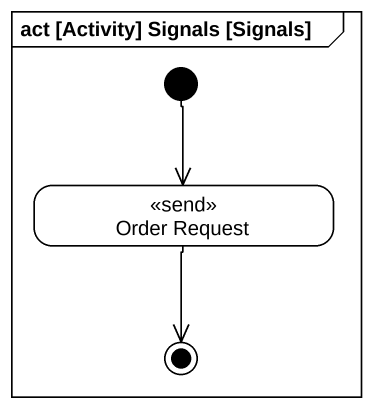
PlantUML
@startuml
mainframe act [Activity] Signals [Signals]
hide empty description
state "Order Request" as Order_Request <<send>>
[*] --> Order_Request
Order_Request --> [*]
@enduml
